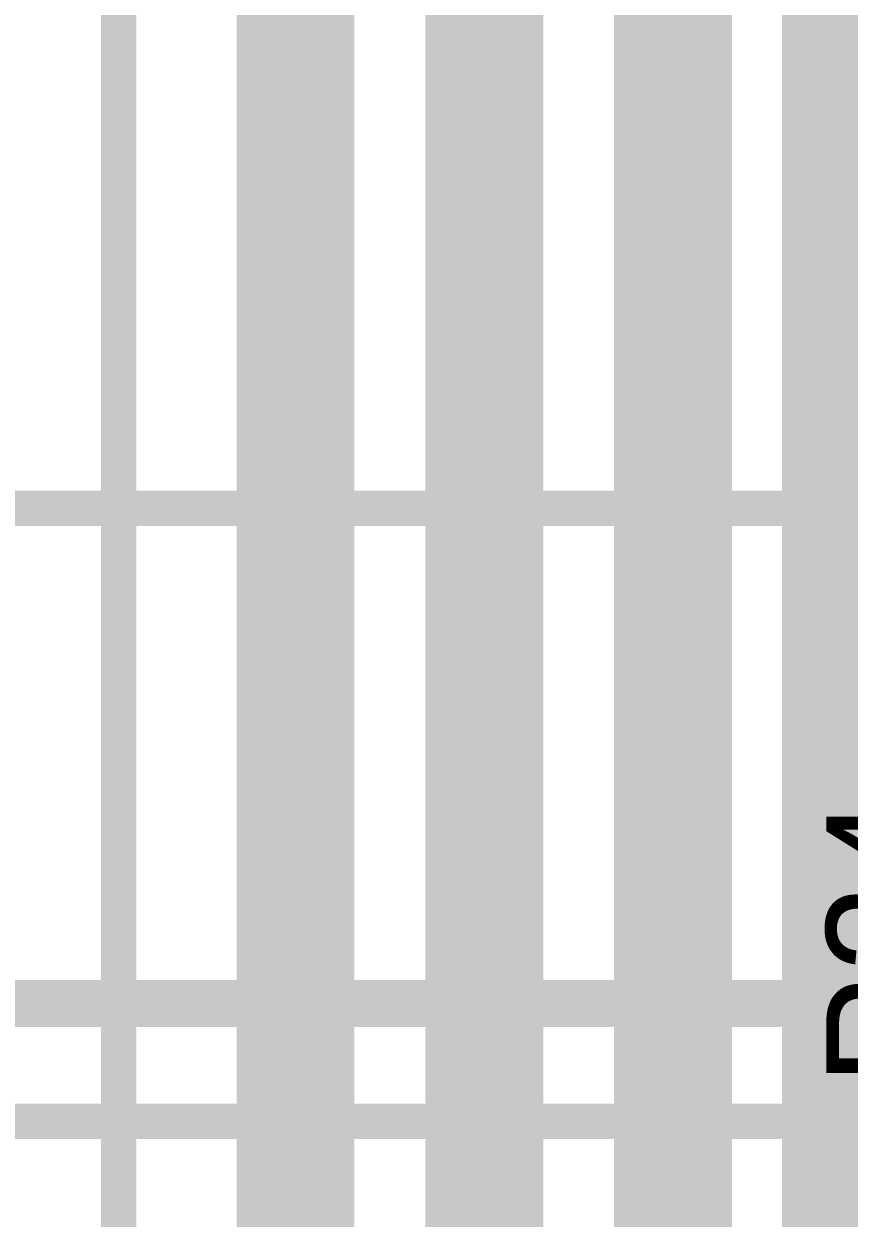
# Model space of a CAD drawing. Header units: millimetres. Extents: x 29 to 180, y 30 to 200.
# Drawn here: x 142.1 to 149.09, y 117.48 to 127.61 of the extents above; entities that cross this region are included whole.
import ezdxf

# ---------------------------------------------------------------- set-up
doc = ezdxf.new("R2010")
doc.units = ezdxf.units.MM
for name, color, linetype in [('BottomLayer', 5, 'Continuous'), ('TopLayer', 1, 'Continuous'), ('TopOverlay', 2, 'Continuous')]:
    doc.layers.add(name, color=color, linetype=linetype)

msp = doc.modelspace()

# ---------------------------------------------------------------- linework, layer by layer
at = {"layer": 'BottomLayer'}
for points, const_width in [([(142.9, 116.9), (142.9, 156.7)], 0.3), ([(144.4, 115.7), (144.4, 155.7)], 1), ([(146, 114.1), (146, 149.8)], 1), ([(147.6, 107.8), (147.6, 144.8)], 1), ([(149.025, 106.323), (149.025, 144.125)], 1)]:
    msp.add_lwpolyline(points, dxfattribs=dict(at, const_width=const_width))
at = {"layer": 'TopLayer'}
for points, const_width in [([(131.8, 123.5), (152.1, 123.5)], 0.3), ([(130.9, 119.3), (149.378, 119.3)], 0.4), ([(137.9, 118.3), (149.6, 118.3)], 0.3)]:
    msp.add_lwpolyline(points, dxfattribs=dict(at, const_width=const_width))

# ---------------------------------------------------------------- texts
at = {"layer": 'TopOverlay'}
msp.add_text('R34', height=1, rotation=90, dxfattribs=at).set_placement((149.9, 118.6))

doc.saveas('drawing.dxf')
